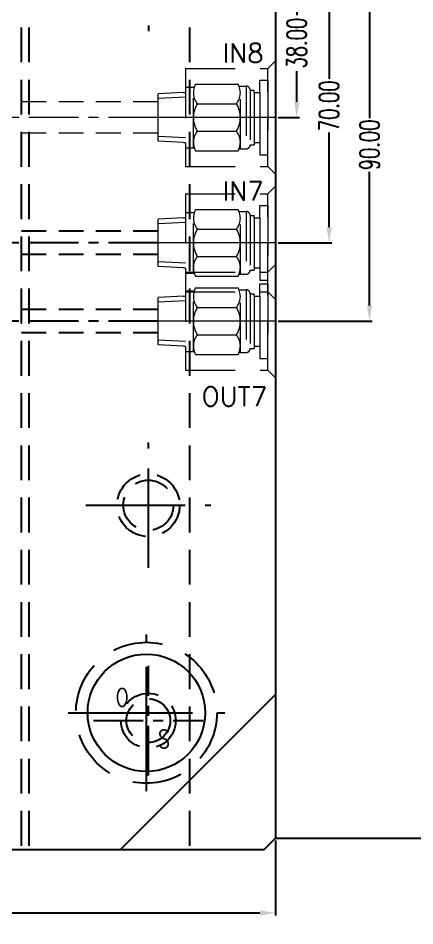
# Model space of a CAD drawing. Header units: inches. Extents: x 157915 to 159347, y -49911 to -48898.
# Drawn here: x 158767.4 to 158868.7, y -49421.3 to -49189.5 of the extents above; entities that cross this region are included whole.
import ezdxf
from ezdxf.enums import TextEntityAlignment as Align

# ---------------------------------------------------------------- set-up
doc = ezdxf.new("R2010")
doc.units = ezdxf.units.IN
doc.header["$LTSCALE"] = 2
doc.header["$MEASUREMENT"] = 0
doc.header["$PDMODE"] = 3
doc.header["$PDSIZE"] = 0.3125
for name, pattern in [('CENTER', [50.8, 31.75, -6.35, 6.35, -6.35]), ('DASHED', [0.75, 0.5, -0.25]), ('HIDDEN', [9.525, 6.35, -3.175])]:
    doc.linetypes.add(name, pattern=pattern)
doc.layers.get('0').update_dxf_attribs({"linetype": 'CONTINUOUS'})
doc.layers.get('Defpoints').update_dxf_attribs({"linetype": 'CONTINUOUS'})
for name, color, linetype in [('5', 5, 'CONTINUOUS'), ('cen', 1, 'CENTER'), ('COOL', 171, 'CONTINUOUS'), ('hidden', 4, 'HIDDEN'), ('Ru', 8, 'CONTINUOUS'), ('wr2', 41, 'DASHED'), ('WT', 4, 'CONTINUOUS')]:
    doc.layers.add(name, color=color, linetype=linetype)
doc.layers.add('dim', color=3, linetype='CONTINUOUS', lineweight=15)
doc.layers.add('WR', color=122, linetype='HIDDEN', lineweight=18)
doc.styles.add('ROMANS', font='ROMANS.shx', dxfattribs={"height": 5, "bigfont": 'chineset.shx'})
doc.styles.get("Standard").update_dxf_attribs({"font": 'txt.shx', "width": 0.67})
doc.dimstyles.new('2.00', dxfattribs={"dimtxt": 5, "dimasz": 4, "dimexe": 0.666, "dimexo": 0.626, "dimgap": 1, "dimtad": 0, "dimzin": 0, "dimdsep": 46, "dimtxsty": 'Standard', "dimcen": 0.09, "dimclrd": 3, "dimclre": 3, "dimclrt": 7, "dimazin": 0, "dimtfac": 1, "dimtofl": 0, "dimtmove": 0, "dimatfit": 0, "dimfxl": 0, "dimtolj": 1, "dimtzin": 0, "dimarcsym": 0})

# ---------------------------------------------------------------- blocks, each defined once
blk = doc.blocks.new('*D35361')
at = {"layer": 'Defpoints', "color": 0}
for p in [(158483.16, -49398.87), (158833.16, -49398.87), (158833.16, -49417.98)]:
    blk.add_point(p, dxfattribs=at)
at = {"layer": 'dim', "color": 3, "linetype": 'ByBlock', "lineweight": -2}
for p, q in [((158483.16, -49399.49), (158483.16, -49418.64)), ((158833.16, -49399.49), (158833.16, -49418.64)), ((158487.16, -49417.98), (158649.63, -49417.98)), ((158829.16, -49417.98), (158666.7, -49417.98))]:
    blk.add_line(p, q, dxfattribs=at)
at = {"layer": 'dim', "color": 3, "linetype": 'ByBlock'}
for points in [[(158487.16, -49417.31), (158487.16, -49418.64), (158483.16, -49417.98)], [(158829.16, -49418.64), (158829.16, -49417.31), (158833.16, -49417.98)]]:
    blk.add_solid(points, dxfattribs=at)
at = {"layer": 'dim', "color": 7, "linetype": 'ByBlock', "insert": (158658.16, -49417.98), "char_height": 5, "attachment_point": 5}
blk.add_mtext('\\A1;350.00', dxfattribs=at)
blk = doc.blocks.new('*D37215')
at = {"layer": 'Defpoints', "color": 0}
for p in [(158833.16, -49176.87), (158833.16, -49214.87), (158838.58, -49214.87)]:
    blk.add_point(p, dxfattribs=at)
at = {"layer": 'dim', "color": 3, "linetype": 'ByBlock', "lineweight": -2}
for p, q in [((158833.79, -49176.87), (158839.25, -49176.87)), ((158838.58, -49180.87), (158838.58, -49188.73)), ((158838.58, -49210.87), (158838.58, -49203.01)), ((158833.79, -49214.87), (158839.25, -49214.87))]:
    blk.add_line(p, q, dxfattribs=at)
at = {"layer": 'dim', "color": 3, "linetype": 'ByBlock'}
for points in [[(158839.25, -49180.87), (158837.91, -49180.87), (158838.58, -49176.87)], [(158837.91, -49210.87), (158839.25, -49210.87), (158838.58, -49214.87)]]:
    blk.add_solid(points, dxfattribs=at)
at = {"layer": 'dim', "color": 7, "linetype": 'ByBlock', "insert": (158838.58, -49195.87), "char_height": 5, "attachment_point": 5, "rotation": 90}
blk.add_mtext('\\A1;38.00', dxfattribs=at)
blk = doc.blocks.new('*D37216')
at = {"layer": 'Defpoints', "color": 0}
for p in [(158833.16, -49176.87), (158833.16, -49246.87), (158846.83, -49246.87)]:
    blk.add_point(p, dxfattribs=at)
at = {"layer": 'dim', "color": 3, "linetype": 'ByBlock', "lineweight": -2}
for p, q in [((158833.79, -49176.87), (158847.5, -49176.87)), ((158846.83, -49180.87), (158846.83, -49205.01)), ((158846.83, -49242.87), (158846.83, -49218.73)), ((158833.79, -49246.87), (158847.5, -49246.87))]:
    blk.add_line(p, q, dxfattribs=at)
at = {"layer": 'dim', "color": 3, "linetype": 'ByBlock'}
for points in [[(158847.5, -49180.87), (158846.17, -49180.87), (158846.83, -49176.87)], [(158846.17, -49242.87), (158847.5, -49242.87), (158846.83, -49246.87)]]:
    blk.add_solid(points, dxfattribs=at)
at = {"layer": 'dim', "color": 7, "linetype": 'ByBlock', "insert": (158846.83, -49211.87), "char_height": 5, "attachment_point": 5, "rotation": 90}
blk.add_mtext('\\A1;70.00', dxfattribs=at)
blk = doc.blocks.new('*D37217')
at = {"layer": 'Defpoints', "color": 0}
for p in [(158833.16, -49176.87), (158833.16, -49266.87), (158857.16, -49266.87)]:
    blk.add_point(p, dxfattribs=at)
at = {"layer": 'dim', "color": 3, "linetype": 'ByBlock', "lineweight": -2}
for p, q in [((158833.79, -49176.87), (158857.82, -49176.87)), ((158857.16, -49180.87), (158857.16, -49215.01)), ((158857.16, -49262.87), (158857.16, -49228.73)), ((158833.79, -49266.87), (158857.82, -49266.87))]:
    blk.add_line(p, q, dxfattribs=at)
at = {"layer": 'dim', "color": 3, "linetype": 'ByBlock'}
for points in [[(158857.82, -49180.87), (158856.49, -49180.87), (158857.16, -49176.87)], [(158856.49, -49262.87), (158857.82, -49262.87), (158857.16, -49266.87)]]:
    blk.add_solid(points, dxfattribs=at)
at = {"layer": 'dim', "color": 7, "linetype": 'ByBlock', "insert": (158857.16, -49221.87), "char_height": 5, "attachment_point": 5, "rotation": 90}
blk.add_mtext('\\A1;90.00', dxfattribs=at)
blk = doc.blocks.new('20150129.111502')
at = {"layer": '5', "color": 122, "linetype": 'HIDDEN', "lineweight": 0}
for p, q in [((0, 14.5), (0, -14.5)), ((2, 12.5), (0, 14.5)), ((2, 12.5), (2, -12.5)), ((23, 12.5), (2, 12.5)), ((23, -12.5), (23, 12.5)), ((2, -9.5), (2, 9.5)), ((4.01, 9.5), (2, 9.5)), ((4.01, 6.4), (4.01, 9.5)), ((5.51, 6.4), (5.51, 7)), ((6.51, 7), (5.51, 7)), ((5.51, 6.4), (5.51, 7)), ((6.51, -7), (6.51, 7)), ((7.51, -8), (7.51, 8)), ((9.33, 8), (7.51, 8)), ((9, 8), (9, -8)), ((20.43, 8.5), (9.57, 8.5)), ((23, 7.75), (20.77, 7.75)), ((21, 7.75), (21, -7.75)), ((4.01, -6.4), (4.01, 6.4)), ((5.51, 6.4), (4.01, 6.4)), ((5.51, -6.4), (5.51, 6.4)), ((23.56, 6.35), (23, 6.35)), ((23, 5.19), (30, 4.82)), ((23.56, 6.35), (30, 6.01)), ((30, 6.01), (30, -6.01)), ((20.01, 3.5), (9.99, 3.5)), ((20.01, -3.5), (9.99, -3.5)), ((5.51, -6.4), (4.01, -6.4)), ((4.01, -6.4), (4.01, -9.5)), ((5.51, -6.4), (5.51, -7)), ((5.51, -6.4), (5.51, -7)), ((23, -5.19), (30, -4.82)), ((23.56, -6.35), (23, -6.35)), ((23.56, -6.35), (30, -6.01)), ((6.51, -7), (5.51, -7)), ((9.33, -8), (7.51, -8)), ((20.43, -8.5), (9.57, -8.5)), ((23, -7.75), (20.77, -7.75)), ((4.01, -9.5), (2, -9.5)), ((2, -12.5), (0, -14.5)), ((23, -12.5), (2, -12.5))]:
    blk.add_line(p, q, dxfattribs=at)
at = {"layer": '5', "color": 122, "linetype": 'CENTER', "lineweight": 0, "ltscale": 0.5}
blk.add_line((0, 0), (30, 0), dxfattribs=at)
at = {"layer": '5', "color": 122, "linetype": 'HIDDEN', "lineweight": 0}
for centre, radius, start, end in [((7.51, 7), 1, 90, 180), ((13.47, 6.32), 4.47, 150.752, 219.0183), ((16.53, 6.32), 4.47, 320.9817, 29.248), ((15.66, 0), 6.66, 148.3016, 211.6984), ((14.34, 0), 6.66, 328.3016, 31.6984), ((13.47, -6.32), 4.47, 140.9817, 209.248), ((16.53, -6.32), 4.47, 330.752, 39.0183), ((7.51, -7), 1, 180, 270)]:
    blk.add_arc(centre, radius, start, end, dxfattribs=at)

msp = doc.modelspace()

# ---------------------------------------------------------------- linework, layer by layer
at = {"color": 8, "linetype": 'HIDDEN', "ltscale": 0.7}
for p, q in [((158768.163, -48951.868), (158768.163, -49401.868)), ((158770.163, -48951.868), (158770.163, -49401.868)), ((158811.163, -48951.868), (158811.163, -49401.868))]:
    msp.add_line(p, q, dxfattribs=at)
for p, q in [((158833.163, -48954.868), (158833.163, -49398.868)), ((158793.447, -49401.868), (158833.163, -49362.152)), ((158830.163, -49401.868), (158833.163, -49398.868)), ((158830.163, -49401.868), (158486.163, -49401.868))]:
    msp.add_line(p, q)
at = {"color": 8, "linetype": 'CENTER', "ltscale": 0.4}
for p, q in [((158800.663, -49160.868), (158800.663, -49192.868)), ((158800.663, -49329.868), (158800.663, -49297.868)), ((158784.663, -49313.868), (158816.663, -49313.868))]:
    msp.add_line(p, q, dxfattribs=at)
at = {"color": 8, "linetype": 'CENTER', "ltscale": 0.2}
for p, q in [((158800.663, -49382.868), (158800.663, -49354.868)), ((158786.663, -49368.868), (158814.663, -49368.868))]:
    msp.add_line(p, q, dxfattribs=at)
at = {"color": 8, "linetype": 'HIDDEN', "ltscale": 0.7}
for centre, radius in [((158800.663, -49313.868), 8), ((158800.663, -49313.868), 6.4), ((158800.663, -49368.868), 7), ((158800.663, -49368.868), 5.6)]:
    msp.add_circle(centre, radius, dxfattribs=at)
msp.add_circle((158800.163, -49366.868), 15)
at = {"layer": 'cen', "ltscale": 0.5}
for p, q in [((158800.163, -49386.868), (158800.163, -49346.868)), ((158780.163, -49366.868), (158820.163, -49366.868))]:
    msp.add_line(p, q, dxfattribs=at)
at = {"layer": 'hidden'}
msp.add_circle((158800.163, -49366.868), 18, dxfattribs=at)
at = {"layer": 'Ru', "ltscale": 0.5}
msp.add_line((158833.163, -49398.868), (158903.104, -49398.868), dxfattribs=at)
at = {"layer": 'WR', "linetype": 'HIDDEN', "ltscale": 0.5}
for p, q in [((158803.163, -49210.868), (158746.163, -49210.868)), ((158803.163, -49218.868), (158746.163, -49218.868))]:
    msp.add_line(p, q, dxfattribs=at)
at = {"layer": 'WR', "linetype": 'CENTER', "ltscale": 0.2}
msp.add_line((158803.163, -49214.868), (158746.163, -49214.868), dxfattribs=at)
at = {"layer": 'wr2', "color": 142, "linetype": 'HIDDEN', "ltscale": 0.5}
for p, q in [((158803.163, -49243.868), (158708.163, -49243.868)), ((158803.163, -49249.868), (158708.163, -49249.868)), ((158803.163, -49263.868), (158708.163, -49263.868)), ((158803.163, -49269.868), (158708.163, -49269.868))]:
    msp.add_line(p, q, dxfattribs=at)
at = {"layer": 'wr2', "color": 142, "linetype": 'CENTER', "ltscale": 0.2}
for p, q in [((158803.163, -49246.868), (158664.862, -49246.868)), ((158803.163, -49266.868), (158664.863, -49266.868))]:
    msp.add_line(p, q, dxfattribs=at)

# ---------------------------------------------------------------- block references
at = {"layer": 'WT', "linetype": 'ByBlock', "rotation": 180}
for p in [(158833.163, -49214.868), (158833.163, -49246.868), (158833.163, -49266.868)]:
    msp.add_blockref('20150129.111502', p, dxfattribs=at)

# ---------------------------------------------------------------- texts
at = {"style": 'ROMANS', "width": 0.75}
for s, p in [('O', (158792.35, -49365.228)), ('S', (158803.194, -49375.855))]:
    msp.add_text(s, height=4.6, dxfattribs=at).set_placement(p)
at = {"layer": 'COOL', "color": 4}
for s, p in [('IN8', (158824.874, -49198.401)), ('IN7', (158824.874, -49233.629)), ('OUT7', (158822.658, -49286.111))]:
    msp.add_text(s, height=4.8768, rotation=360, dxfattribs=at).set_placement(p, align=Align.MIDDLE)

# ---------------------------------------------------------------- dimensions: what is measured, and where the dimension line sits
at = {"layer": 'dim', "linetype": 'ByBlock'}
for base, p2, picture, middle in [((158838.58, -49214.868), (158833.163, -49214.868), '*D37215', (158838.58, -49195.868)), ((158846.834, -49246.868), (158833.163, -49246.868), '*D37216', (158846.834, -49211.868)), ((158857.157, -49266.868), (158833.163, -49266.868), '*D37217', (158857.157, -49221.868))]:
    dim = msp.add_linear_dim(base=base, p1=(158833.163, -49176.868), p2=p2, angle=90, dimstyle='2.00', dxfattribs=at)
    dim.commit()
    dim.dimension.update_dxf_attribs({"geometry": picture, "text_midpoint": middle})
dim = msp.add_linear_dim(base=(158833.163, -49417.977), p1=(158483.163, -49398.868), p2=(158833.163, -49398.868), dimstyle='2.00', dxfattribs=at)
dim.commit()
dim.dimension.update_dxf_attribs({"geometry": '*D35361', "text_midpoint": (158658.163, -49417.977), "dimtype": 160})

doc.saveas('drawing.dxf')
